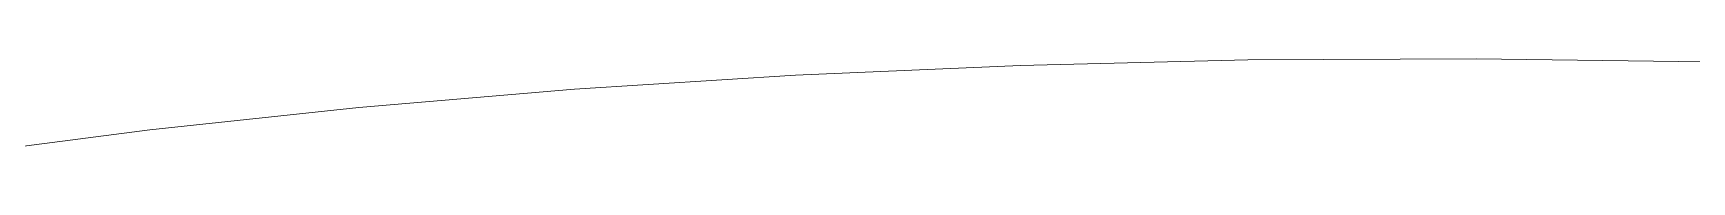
# Model space of a CAD drawing. Header units: millimetres. Extents: x 492 to 7139, y 278 to 5201.
# Drawn here: x 6085.6 to 6330.9, y 5012.3 to 5026.7 of the extents above; entities that cross this region are included whole.
import ezdxf

# ---------------------------------------------------------------- set-up
doc = ezdxf.new("R2010")
doc.units = ezdxf.units.MM
doc.layers.add('ZANO_R', color=7, linetype='Continuous', lineweight=0)

msp = doc.modelspace()

# ---------------------------------------------------------------- linework, layer by layer
at = {"layer": 'ZANO_R'}
for p, q in [((6231.57, 5025.71), (6265.18, 5026.52)), ((6265.18, 5026.52), (6298.96, 5026.68)), ((6298.96, 5026.68), (6332.69, 5026.23)), ((6165.65, 5022.19), (6198.32, 5024.27)), ((6198.32, 5024.27), (6231.57, 5025.71)), ((6133.75, 5019.48), (6165.65, 5022.19)), ((6102.81, 5016.17), (6133.75, 5019.48)), ((6073, 5012.26), (6102.81, 5016.17))]:
    msp.add_line(p, q, dxfattribs=at)

doc.saveas('drawing.dxf')
